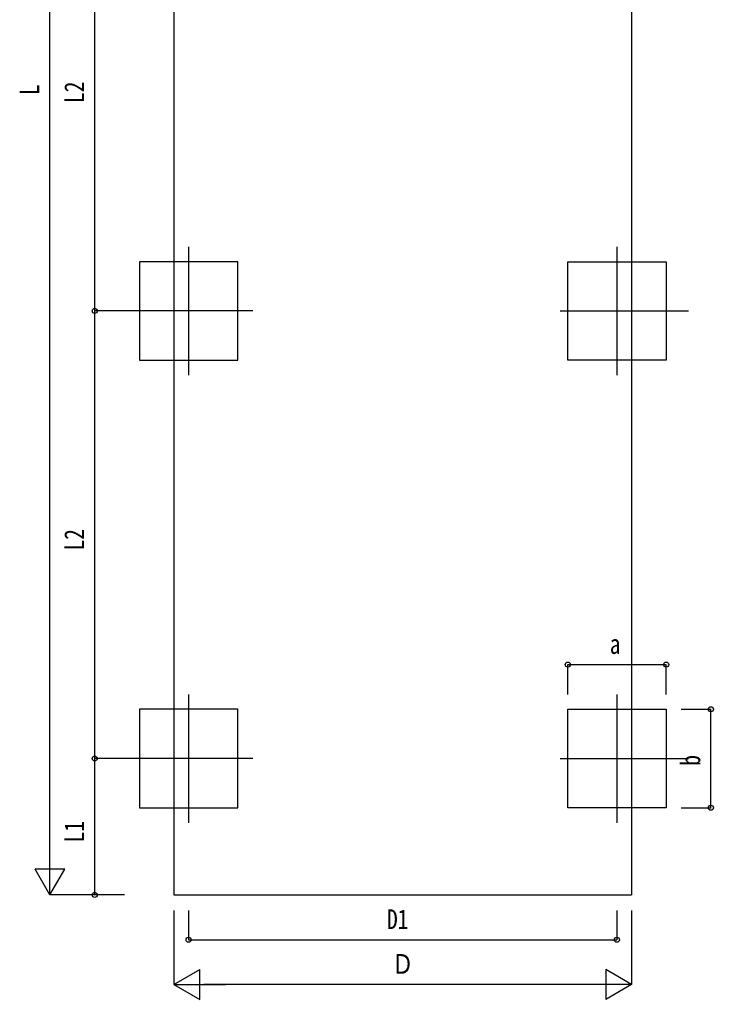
# Model space of a CAD drawing. Units: millimetres, scale not verified. Extents: x -16820 to 16820, y -11880 to 11880.
# Drawn here: x -9398 to -4744, y -1489 to 5079 of the extents above; entities that cross this region are included whole.
import ezdxf
from ezdxf.enums import TextEntityAlignment as Align

# ---------------------------------------------------------------- set-up
doc = ezdxf.new("R2010")
doc.units = ezdxf.units.MM
doc.header["$LTSCALE"] = 50
for name, color, linetype in [('0-3_YKK_12', 2, 'Continuous'), ('0-5_YKK_A1', 4, 'Continuous'), ('0-6_YKK_D', 6, 'Continuous')]:
    doc.layers.add(name, color=color, linetype=linetype)
doc.styles.add('ＭＳ ゴシック', font='')
doc.styles.get('ＭＳ ゴシック').set_extended_font_data('MS Gothic')

msp = doc.modelspace()

# ---------------------------------------------------------------- linework, layer by layer
at = {"layer": '0-3_YKK_12'}
for p, q in [((-8263.92, 3555.7), (-8263.92, 2695.7)), ((-5390.92, 3555.7), (-5390.92, 2695.7)), ((-7833.92, 3125.7), (-8693.92, 3125.7)), ((-5770.92, 3125.7), (-4910.92, 3125.7)), ((-8263.92, 555.7), (-8263.92, -304.3)), ((-5390.92, 555.7), (-5390.92, -304.3)), ((-7833.92, 125.7), (-8693.92, 125.7)), ((-5770.92, 125.7), (-4910.92, 125.7))]:
    msp.add_line(p, q, dxfattribs=at)
at = {"layer": '0-5_YKK_A1'}
for p, q in [((-8362.42, 10032.12), (-8362.42, -788.89)), ((-8362.42, -788.89), (-5292.42, -788.89))]:
    msp.add_line(p, q, dxfattribs=at)
msp.add_lwpolyline([(-8362.42, 10032.12), (-5292.42, 10032.12), (-5292.42, -788.89)], dxfattribs=at)
for points in [[(-7933.92, 2795.7), (-7933.92, 3455.7), (-8593.92, 3455.7), (-8593.92, 2795.7)], [(-5720.92, 2795.7), (-5720.92, 3455.7), (-5060.92, 3455.7), (-5060.92, 2795.7)], [(-7933.92, -204.3), (-7933.92, 455.7), (-8593.92, 455.7), (-8593.92, -204.3)], [(-5720.92, -204.3), (-5720.92, 455.7), (-5060.92, 455.7), (-5060.92, -204.3)]]:
    msp.add_lwpolyline(points, close=True, dxfattribs=at)
at = {"layer": '0-6_YKK_D'}
for p, q in [((-9193.92, -588.89), (-9193.92, 9832.12)), ((-8893.92, 3125.7), (-8893.92, 6125.7)), ((-8694.92, 3125.7), (-8894.92, 3125.7)), ((-8694.92, 3125.7), (-8894.92, 3125.7)), ((-8893.92, 125.7), (-8893.92, 3125.7)), ((-5720.92, 555.7), (-5720.92, 756.7)), ((-5720.92, 755.7), (-5060.92, 755.7)), ((-5060.92, 555.7), (-5060.92, 756.7)), ((-4960.92, 455.7), (-4759.92, 455.7)), ((-4760.92, -204.3), (-4760.92, 455.7)), ((-8693.92, 125.7), (-8894.92, 125.7)), ((-8693.92, 125.7), (-8894.92, 125.7)), ((-8893.92, -788.89), (-8893.92, 125.7)), ((-4960.92, -204.3), (-4759.92, -204.3)), ((-9193.92, -788.89), (-9193.92, -442.48)), ((-9193.92, -788.89), (-9293.92, -615.69)), ((-9093.92, -615.69), (-9293.92, -615.69)), ((-9193.92, -788.89), (-9093.92, -615.69)), ((-8693.92, -788.89), (-9194.92, -788.89)), ((-8693.92, -788.89), (-8894.92, -788.89)), ((-8362.42, -892.36), (-8362.42, -1389.89)), ((-8263.92, -892.36), (-8263.92, -1089.89)), ((-5390.92, -892.36), (-5390.92, -1089.89)), ((-5292.42, -892.36), (-5292.42, -1389.89)), ((-8263.92, -1088.89), (-5390.92, -1088.89)), ((-8362.42, -1388.89), (-8189.22, -1288.89)), ((-8189.22, -1488.89), (-8189.22, -1288.89)), ((-5292.42, -1388.89), (-5465.63, -1288.89)), ((-5465.63, -1288.89), (-5465.63, -1488.89)), ((-8362.42, -1388.89), (-8189.22, -1488.89)), ((-8362.42, -1388.89), (-8016.01, -1388.89)), ((-5492.42, -1388.89), (-8162.42, -1388.89)), ((-5292.42, -1388.89), (-5638.83, -1388.89)), ((-5292.42, -1388.89), (-5465.63, -1488.89))]:
    msp.add_line(p, q, dxfattribs=at)
for centre in [(-8893.92, 3125.7), (-8893.92, 3125.7), (-5720.92, 755.7), (-5060.92, 755.7), (-4760.92, 455.7), (-8893.92, 125.7), (-8893.92, 125.7), (-4760.92, -204.3), (-8893.92, -788.89), (-8263.92, -1088.89), (-5390.92, -1088.89)]:
    msp.add_circle(centre, 17, dxfattribs=at)

# ---------------------------------------------------------------- texts
at = {"layer": '0-6_YKK_D', "style": 'ＭＳ ゴシック', "width": 0.8}
for s, p in [('L', (-9225.92, 4573.61)), ('L2', (-8925.92, 4520.1)), ('L2', (-8925.92, 1520.1)), ('b', (-4792.92, 77.7)), ('L1', (-8925.92, -437.2))]:
    msp.add_text(s, height=132, rotation=90, dxfattribs=at).set_placement(p, align=Align.BOTTOM_LEFT)
for s, p in [('a', (-5438.92, 787.7)), ('D1', (-6933.02, -1056.89)), ('Ｄ', (-6899.42, -1356.89))]:
    msp.add_text(s, height=132, dxfattribs=at).set_placement(p, align=Align.BOTTOM_LEFT)

doc.saveas('drawing.dxf')
